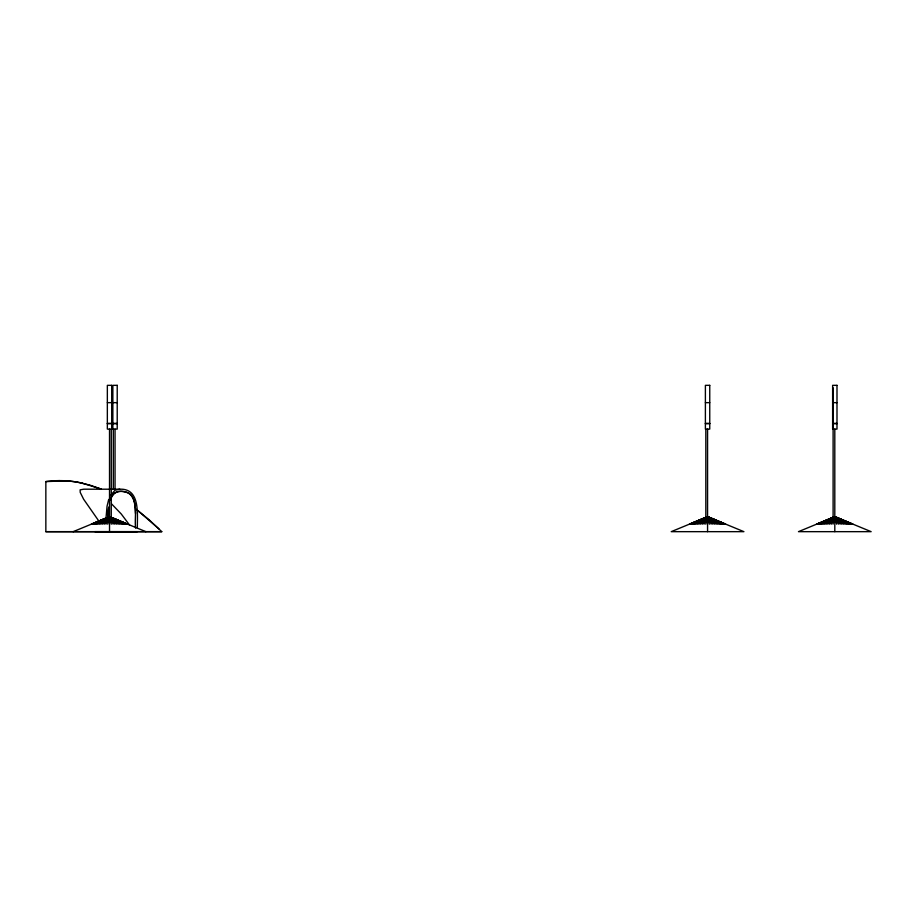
<?xml version="1.0" encoding="UTF-8"?>
<svg xmlns="http://www.w3.org/2000/svg" width="917" height="917" viewBox="0 0 917 917"><rect width="100%" height="100%" fill="white"/><g stroke="black" fill="none" stroke-linecap="round" stroke-linejoin="round"><path stroke-width="1.38" d="M109.524 517.784L109.524 429.213M135.613 528.146C134.123 517.131 139.006 500.854 128.563 493.082C121.411 489.506 112.138 491.237 110.338 500.132M137.332 527.756C137.252 513.956 140.358 488.234 119.783 489.208L83.722 489.197L80.123 489.861L80.215 492.372L83.607 499.203L99.139 521.498M107.782 517.796L108.653 507.399M106.028 517.887L107.06 506.184L108.722 499.398M107.793 516.821L108.687 507.216M107.748 524.157L109.524 516.661L145.872 531.665M705.792 524.157L707.569 516.661L743.916 531.665L671.221 531.665L707.569 516.661L725.656 524.157M833.026 524.157L834.802 516.661L871.15 531.665L798.466 531.665L834.802 516.661L852.89 524.157M105.982 524.157L109.524 516.661L127.612 524.157M704.027 524.157L707.569 516.661L725.393 524.157M831.261 524.157L834.802 516.661L852.627 524.157M111.977 496.819C114.063 490.572 120.918 490.595 126.156 492.234C135.349 494.378 134.845 506.104 135.51 513.486M110.556 495.593L114.957 490.24L119.783 489.208M104.251 524.157L109.524 516.661L127.348 524.157M702.296 524.157L707.569 516.661L724.957 524.157M829.53 524.157L834.802 516.661L852.191 524.157M102.578 524.157L109.524 516.661L126.913 524.157M700.611 524.157L707.569 516.661L724.361 524.157M827.856 524.157L834.802 516.661L851.595 524.157M100.962 524.157L109.524 516.661L126.317 524.157M699.006 524.157L707.569 516.661L723.593 524.157M826.24 524.157L834.802 516.661L850.827 524.157M99.437 524.157L109.524 516.661L125.549 524.157M697.47 524.157L707.569 516.661L722.676 524.157M824.715 524.157L834.802 516.661L849.91 524.157M59.422 480.829L65.313 480.806A104.274 104.274 0 0 1 77.865 482.273L90.164 485.208L101.088 489.059M98.004 524.157L109.524 516.661L124.632 524.157M696.037 524.157L707.569 516.661L721.622 524.157M823.283 524.157L834.802 516.661L848.855 524.157M96.675 524.157L109.524 516.661L123.577 524.157M694.719 524.157L707.569 516.661L720.418 524.157M821.953 524.157L834.802 516.661L847.652 524.157M95.483 524.157L109.524 516.661L122.374 524.157M693.527 524.157L707.569 516.661L719.1 524.157M820.761 524.157L834.802 516.661L846.334 524.157M94.417 524.157L109.524 516.661L121.055 524.157M692.461 524.157L707.569 516.661L717.667 524.157M819.695 524.157L834.802 516.661L844.901 524.157M93.5 524.157L109.524 516.661L119.623 524.157M691.544 524.157L707.569 516.661L716.131 524.157M818.778 524.157L834.802 516.661L843.376 524.157M92.743 524.157L109.524 516.661L118.098 524.157M690.776 524.157L707.569 516.661L714.526 524.157M818.021 524.157L834.802 516.661L841.76 524.157M92.136 524.157L109.524 516.661L116.482 524.157M690.18 524.157L707.569 516.661L712.841 524.157M817.414 524.157L834.802 516.661L840.087 524.157M91.7 524.157L109.524 516.661L114.797 524.157M689.744 524.157L707.569 516.661L711.111 524.157M816.978 524.157L834.802 516.661L838.356 524.157M91.448 524.157L109.524 516.661L113.078 524.157M689.481 524.157L707.569 516.661L709.345 524.157M816.726 524.157L834.802 516.661L836.591 524.157M73.188 531.665L109.524 516.661L111.312 524.157M59.124 480.829L66.058 480.829M58.837 480.829L65.978 480.829L45.85 481.597L45.85 531.665L161.782 531.665L149.012 519.698L136.255 509.336M58.539 480.829L65.841 480.829L53.324 480.829M58.241 480.829L65.634 480.829M57.943 480.829L65.508 480.829M57.645 480.829L65.371 480.829M57.358 480.829L65.21 480.829M57.06 480.829L65.038 480.829M56.774 480.829L64.855 480.829M56.487 480.829L64.66 480.829M56.212 480.829L64.442 480.829M55.937 480.829L64.213 480.829M55.685 480.829L63.972 480.829M55.433 480.829L63.72 480.829M55.192 480.829L63.468 480.829M54.963 480.829L63.193 480.829M54.745 480.829L62.918 480.829M54.55 480.829L62.631 480.829M54.367 480.829L62.345 480.829M54.195 480.829L62.047 480.829M54.034 480.829L61.76 480.829M53.897 480.829L59.697 480.623A104.378 104.378 0 0 1 82.026 483.076M61.164 480.829L53.771 480.829L61.462 480.829M53.564 480.829L60.866 480.829M60.27 480.829L53.495 480.829L60.568 480.829M57.255 480.691L62.15 480.691M45.85 531.665L137.309 531.665M833.106 387.788L833.106 517.784M107.346 402.655L111.702 402.655M112.86 402.655L117.216 402.655M705.391 402.655L709.747 402.655M832.625 402.655L836.992 402.655M107.346 423.345L111.702 423.345M112.86 423.345L117.216 423.345M705.391 423.345L709.747 423.345M832.625 423.345L836.992 423.345M107.346 423.711L111.702 423.711M112.86 423.711L117.216 423.711M705.391 423.711L709.747 423.711M832.625 423.711L836.992 423.711M94.932 531.642L161.747 531.665M82.026 483.064L101.168 489.048M45.85 481.574A102.922 102.922 0 0 1 59.697 480.623L59.983 480.829M137.745 510.494L158.928 528.88M111.691 504.018L121.262 514.001L129.561 525.051M834.802 429.213L834.802 531.665M707.569 429.213L707.569 531.665M705.826 429.213L705.826 517.784M115.038 429.213L115.038 489.219M113.295 429.213L113.295 489.219M111.266 429.213L111.266 517.784M109.524 516.661L109.524 531.665M111.702 385.335L107.346 385.335L107.346 429.087L111.702 429.087L111.702 385.335M117.216 385.335L112.86 385.335L112.86 429.087L117.216 429.087L117.216 385.335M709.747 385.335L705.391 385.335L705.391 429.087L709.747 429.087L709.747 385.335M836.992 385.335L832.625 385.335L832.625 429.087L836.992 429.087L836.992 385.335"/></g></svg>
